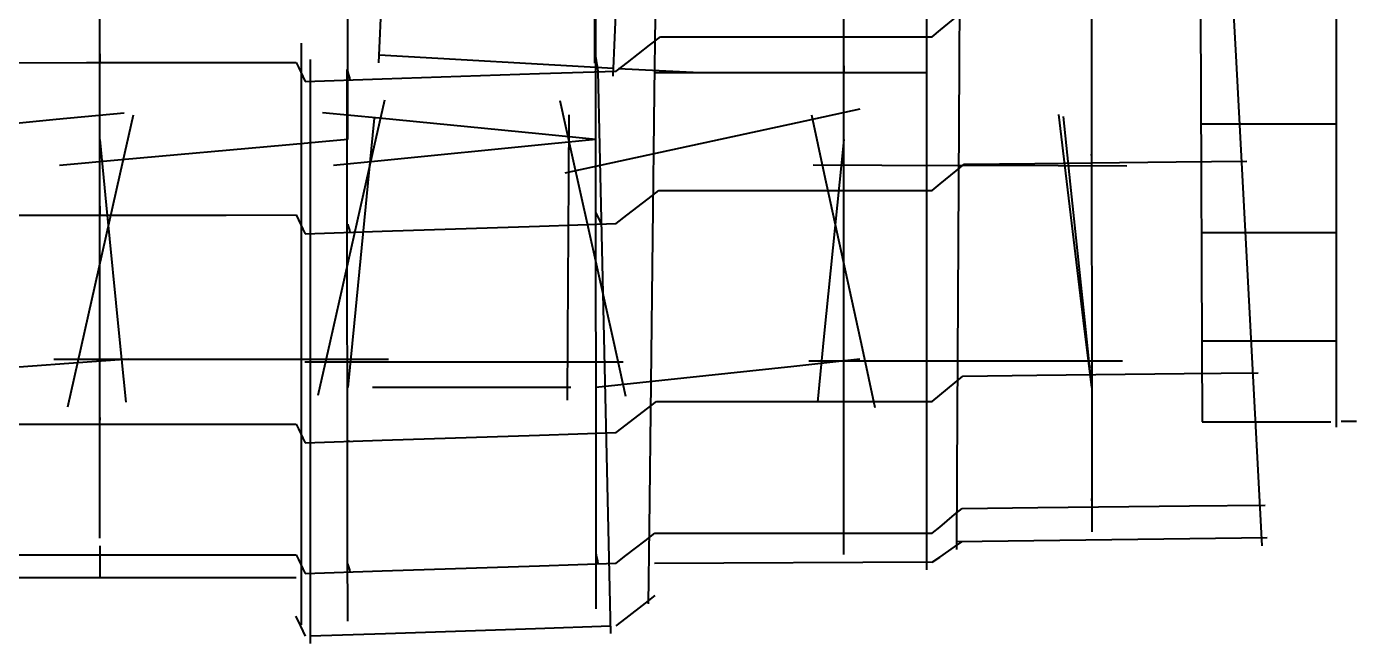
# Model space of a CAD drawing. Header units: inches. Extents: x 11544 to 12337, y 4691 to 5277.
# Drawn here: x 11823 to 12337, y 4691 to 4930 of the extents above; entities that cross this region are included whole.
import ezdxf

# ---------------------------------------------------------------- set-up
doc = ezdxf.new("R2010")
doc.units = ezdxf.units.IN
doc.header["$MEASUREMENT"] = 0
for name, color, linetype, lineweight in [('S-BEAM', 10, 'Continuous', 40), ('S-BRACE', 200, 'Continuous', 40), ('S-COLS', 52, 'Continuous', 40)]:
    doc.layers.add(name, color=color, linetype=linetype, lineweight=lineweight)

msp = doc.modelspace()

# ---------------------------------------------------------------- linework, layer by layer
at = {"layer": 'S-BEAM'}
for p, q in [((12235.03, 4915.86, 469.63), (12235.03, 5214.82, 459.84)), ((12139.03, 4915.86, 508.68), (12139.03, 5210.3, 499.03)), ((11851.03, 4915.86, 521.1), (11851.03, 5199.92, 511.54)), ((12329.6, 5114.34, 498.42), (12329.6, 4804.59, 498.42)), ((11947.03, 4909.87, 540.17), (11947.03, 4957.87, 551.92)), ((12043.03, 4909.87, 536.18), (12043.03, 4957.87, 547.5)), ((12290.9, 4918.19, 503.39), (12289.34, 4947.43, 509.91)), ((11959.06, 4915.57, 626.7), (11960.48, 4945.53, 627.32)), ((12042.62, 4915.46, 625.65), (12042.62, 4945.46, 625.91)), ((12183.86, 4943.74, 513.67), (12183.69, 4914.44, 507.22)), ((12050.94, 4940.4, 642.31), (12049.71, 4910.43, 641.72)), ((12234.93, 4940.06, 494.9), (12234.94, 4910.76, 488.44)), ((12065.76, 4904.06, 545.16), (12066.1, 4933.24, 552.11)), ((12171.18, 4904.06, 545.16), (12171.18, 4933.24, 552.11)), ((12176.46, 4928.25, 540.7), (12182.78, 4933.5, 521.5)), ((12277.17, 4933.93, 471.29), (12277.28, 4904.14, 467.7)), ((12329.6, 4933.93, 469.41), (12329.6, 4904.14, 465.83)), ((12139.03, 4900.04, 528.46), (12139.03, 4929.22, 535.45)), ((12173.3, 4925.63, 550.3), (12176.46, 4928.25, 540.7)), ((11929.13, 4894.18, 581.3), (11929.13, 4923.12, 589.19)), ((12055.27, 4915.68, 586.77), (12063.84, 4922.32, 562.45)), ((12063.84, 4922.32, 562.45), (12068.12, 4925.63, 550.3)), ((12068.12, 4925.63, 550.3), (12094.42, 4925.63, 550.3)), ((12094.42, 4925.63, 550.3), (12147.01, 4925.63, 550.3)), ((12147.01, 4925.63, 550.3), (12173.3, 4925.63, 550.3)), ((11851.03, 4890.74, 560.72), (11851.03, 4919.68, 568.62)), ((11932.55, 4916.82, 615.62), (11932.55, 4887.87, 607.71)), ((11959.2, 4918.57, 626.76), (11981.87, 4917.28, 630.5)), ((11981.87, 4917.28, 630.5), (12027.21, 4914.71, 637.98)), ((12042.88, 4918.62, 577.39), (12042.9, 4889.68, 569.49)), ((12299.43, 4757.98, 467.71), (12290.9, 4918.19, 503.39)), ((11818.78, 4915.59, 587.09), (11845.85, 4915.61, 587.03)), ((11845.85, 4915.61, 587.03), (11900, 4915.64, 586.91)), ((11851.03, 4885.87, 522.11), (11851.03, 4915.86, 521.1)), ((11900, 4915.64, 586.91), (11927.07, 4915.66, 586.85)), ((11927.07, 4915.66, 586.85), (11927.94, 4913.83, 593.53)), ((11927.94, 4913.83, 593.53), (11929.69, 4910.19, 606.89)), ((11946.85, 4884.02, 586.59), (11946.82, 4912.94, 594.59)), ((11960.33, 4909.35, 609.95), (12021.22, 4911.37, 602.55)), ((12021.22, 4911.37, 602.55), (12050.98, 4912.36, 598.93)), ((12027.21, 4914.71, 637.98), (12049.88, 4913.43, 641.72)), ((12043.85, 4912.3, 599.2), (12044.5, 4883.36, 591.3)), ((12050.98, 4912.36, 598.93), (12055.27, 4915.68, 586.77)), ((12051.84, 4913.32, 642.05), (12059.7, 4912.94, 618.3)), ((12059.7, 4912.94, 618.3), (12075.42, 4912.19, 570.81)), ((12065.85, 4911.8, 547), (12092.18, 4911.8, 547)), ((12075.42, 4912.19, 570.81), (12083.27, 4911.82, 547.06)), ((12092.18, 4911.8, 547), (12144.85, 4911.8, 547)), ((12139.03, 4885.87, 509.67), (12139.03, 4915.86, 508.68)), ((12144.85, 4911.8, 547), (12171.18, 4911.8, 547)), ((12183.69, 4914.44, 507.22), (12182.8, 4756.56, 472.45)), ((12234.94, 4910.76, 488.44), (12235.02, 4763.46, 455.97)), ((12235.03, 4885.87, 470.61), (12235.03, 4915.86, 469.63)), ((11929.69, 4910.19, 606.89), (11930.56, 4908.36, 613.57)), ((11930.56, 4908.36, 613.57), (11960.33, 4909.35, 609.95)), ((11947.03, 4885.87, 534.29), (11947.03, 4909.87, 540.17)), ((12043.03, 4885.87, 530.51), (12043.03, 4909.87, 536.18)), ((12063.84, 4735.39, 504.98), (12065.76, 4904.06, 545.16)), ((12171.18, 4748.63, 508.13), (12171.18, 4904.06, 545.16)), ((12277.28, 4904.14, 467.7), (12277.62, 4806.41, 455.92)), ((12329.6, 4904.14, 465.83), (12329.6, 4806.41, 454.06)), ((12139.03, 4754.51, 493.59), (12139.03, 4900.04, 528.46)), ((11851.03, 4760.62, 525.21), (11851.03, 4890.74, 560.72)), ((11929.13, 4727.02, 535.7), (11929.13, 4894.18, 581.3)), ((12277.32, 4891.93, 466.23), (12290.39, 4891.93, 465.75)), ((12290.39, 4891.93, 465.75), (12316.53, 4891.93, 464.79)), ((12316.53, 4891.93, 464.79), (12329.6, 4891.93, 464.31)), ((12329.6, 4891.93, 498.42), (12329.6, 4891.93, 498.42)), ((12329.6, 4891.93, 498.42), (12329.6, 4891.93, 498.42)), ((12329.6, 4891.93, 498.42), (12329.6, 4891.93, 498.42)), ((11932.55, 4887.87, 607.71), (11932.55, 4719.88, 561.86)), ((12042.9, 4889.68, 569.49), (12043.01, 4733.28, 526.8)), ((11947, 4728.49, 543.57), (11946.85, 4884.02, 586.59)), ((12044.5, 4883.36, 591.3), (12048.12, 4723.73, 547.72)), ((12182.53, 4873.77, 508.08), (12185.6, 4876.32, 498.73)), ((12185.6, 4876.32, 498.73), (12212.97, 4876.62, 497.63)), ((12212.97, 4876.62, 497.63), (12267.7, 4877.23, 495.42)), ((12267.7, 4877.23, 495.42), (12295.07, 4877.53, 494.31)), ((12176.37, 4868.67, 526.77), (12182.53, 4873.77, 508.08)), ((12063.33, 4862.93, 547.8), (12067.44, 4866.12, 536.12)), ((12067.44, 4866.12, 536.12), (12093.91, 4866.12, 536.12)), ((12093.91, 4866.12, 536.12), (12146.83, 4866.12, 536.12)), ((12146.83, 4866.12, 536.12), (12173.3, 4866.12, 536.12)), ((12173.3, 4866.12, 536.12), (12176.37, 4868.67, 526.77)), ((12055.1, 4856.56, 571.15), (12063.33, 4862.93, 547.8)), ((11818.78, 4856.6, 570.99), (11845.85, 4856.62, 570.93)), ((11845.85, 4856.62, 570.93), (11900, 4856.65, 570.81)), ((11900, 4856.65, 570.81), (11927.07, 4856.67, 570.75)), ((11927.07, 4856.67, 570.75), (11927.94, 4854.85, 577.43)), ((11927.94, 4854.85, 577.43), (11929.69, 4851.2, 590.79)), ((12050.98, 4853.37, 582.82), (12055.1, 4856.56, 571.15)), ((11929.69, 4851.2, 590.79), (11930.56, 4849.38, 597.46)), ((11930.56, 4849.38, 597.46), (11960.33, 4850.37, 593.85)), ((11960.33, 4850.37, 593.85), (12021.22, 4852.39, 586.44)), ((12021.22, 4852.39, 586.44), (12050.98, 4853.37, 582.82)), ((12277.47, 4849.93, 461.17), (12290.5, 4849.93, 460.69)), ((12290.5, 4849.93, 460.69), (12316.57, 4849.93, 459.73)), ((12316.57, 4849.93, 459.73), (12329.6, 4849.93, 459.25)), ((12329.6, 4849.93, 498.42), (12329.6, 4849.93, 498.42)), ((12329.6, 4849.93, 498.42), (12329.6, 4849.93, 498.42)), ((12329.6, 4849.93, 498.42), (12329.6, 4849.93, 498.42)), ((12277.62, 4807.93, 456.1), (12290.61, 4807.93, 455.62)), ((12290.61, 4807.93, 455.62), (12316.6, 4807.93, 454.66)), ((12316.6, 4807.93, 454.66), (12329.6, 4807.93, 454.17)), ((12329.6, 4807.93, 498.42), (12329.6, 4807.93, 498.42)), ((12329.6, 4807.93, 498.42), (12329.6, 4807.93, 498.42)), ((12329.6, 4807.93, 498.42), (12329.6, 4807.93, 498.42)), ((12277.62, 4806.41, 455.92), (12277.73, 4776.62, 452.33)), ((12329.6, 4806.41, 454.06), (12329.6, 4776.62, 450.47)), ((12329.6, 4804.59, 498.42), (12329.6, 4774.59, 498.42)), ((12182.18, 4791.93, 489.69), (12185.14, 4794.38, 480.69)), ((12185.14, 4794.38, 480.69), (12213.71, 4794.7, 479.53)), ((12213.71, 4794.7, 479.53), (12270.85, 4795.33, 477.23)), ((12270.85, 4795.33, 477.23), (12299.43, 4795.64, 476.07)), ((12176.25, 4787.01, 507.69), (12182.18, 4791.93, 489.69)), ((12062.63, 4781.55, 527.71), (12066.51, 4784.56, 516.69)), ((12066.51, 4784.56, 516.69), (12093.21, 4784.56, 516.69)), ((12093.21, 4784.56, 516.69), (12146.6, 4784.56, 516.69)), ((12146.6, 4784.56, 516.69), (12173.29, 4784.56, 516.69)), ((12173.29, 4784.56, 516.69), (12176.25, 4787.01, 507.69)), ((12054.87, 4775.54, 549.74), (12062.63, 4781.55, 527.71)), ((11818.78, 4775.75, 548.92), (11845.86, 4775.75, 548.93)), ((11845.86, 4775.75, 548.93), (11900.03, 4775.75, 548.96)), ((11900.03, 4775.75, 548.96), (11927.11, 4775.75, 548.97)), ((11927.11, 4775.75, 548.97), (11927.97, 4773.95, 555.58)), ((11927.97, 4773.95, 555.58), (11929.7, 4770.34, 568.79)), ((12021.22, 4771.55, 564.37), (12050.98, 4772.53, 560.76)), ((12050.98, 4772.53, 560.76), (12054.87, 4775.54, 549.74)), ((12277.73, 4776.62, 452.28), (12290.2, 4776.62, 451.83)), ((12290.2, 4776.62, 451.83), (12315.14, 4776.61, 450.93)), ((12315.14, 4776.61, 450.93), (12327.61, 4776.61, 450.47)), ((12331.6, 4776.85, 498.42), (12333.07, 4776.85, 498.42)), ((12333.07, 4776.85, 498.42), (12336.01, 4776.85, 498.42)), ((12336.01, 4776.85, 498.42), (12337.47, 4776.85, 498.42)), ((11929.7, 4770.34, 568.79), (11930.56, 4768.54, 575.4)), ((11930.56, 4768.54, 575.4), (11960.33, 4769.52, 571.78)), ((11960.33, 4769.52, 571.78), (12021.22, 4771.55, 564.37)), ((12235.02, 4763.46, 455.97), (12235.03, 4734.16, 449.51)), ((11851.03, 4731.68, 517.31), (11851.03, 4760.62, 525.21)), ((12182.8, 4756.56, 472.45), (12182.63, 4727.26, 466)), ((12300.98, 4728.74, 461.19), (12299.43, 4757.98, 467.71)), ((12139.03, 4725.33, 486.6), (12139.03, 4754.51, 493.59)), ((12171.18, 4719.45, 501.18), (12171.18, 4748.63, 508.13)), ((12181.96, 4740.75, 478.19), (12184.85, 4743.15, 469.4)), ((12184.85, 4743.15, 469.4), (12214.18, 4743.47, 468.22)), ((12214.18, 4743.47, 468.22), (12272.83, 4744.12, 465.85)), ((12272.83, 4744.12, 465.85), (12302.15, 4744.44, 464.67)), ((12173.28, 4733.56, 504.54), (12176.18, 4735.96, 495.76)), ((12176.18, 4735.96, 495.76), (12181.96, 4740.75, 478.19)), ((12043.01, 4733.28, 526.8), (12043.03, 4704.34, 518.9)), ((12054.72, 4724.88, 536.35), (12062.19, 4730.67, 515.15)), ((12062.19, 4730.67, 515.15), (12065.93, 4733.56, 504.54)), ((12063.51, 4706.21, 498.03), (12063.84, 4735.39, 504.98)), ((12065.93, 4733.56, 504.54), (12092.77, 4733.56, 504.54)), ((12092.77, 4733.56, 504.54), (12146.45, 4733.56, 504.54)), ((12146.45, 4733.56, 504.54), (12173.28, 4733.56, 504.54)), ((12212.62, 4730.58, 465.45), (12182.65, 4730.19, 466.64)), ((12273, 4731.38, 463.04), (12212.62, 4730.58, 465.45)), ((12302.97, 4731.77, 461.84), (12273, 4731.38, 463.04)), ((11929.13, 4698.08, 527.8), (11929.13, 4727.02, 535.7)), ((11947.03, 4699.58, 535.58), (11947, 4728.49, 543.57)), ((12176.17, 4724.32, 493.02), (12181.9, 4728.24, 475.38)), ((12181.9, 4728.24, 475.38), (12184.77, 4730.2, 466.56)), ((11818.78, 4725.21, 535.12), (11845.86, 4725.21, 535.14)), ((11845.86, 4725.21, 535.14), (11900.03, 4725.21, 535.17)), ((11900.03, 4725.21, 535.17), (11927.11, 4725.21, 535.19)), ((11927.11, 4725.21, 535.19), (11927.97, 4723.41, 541.79)), ((11927.97, 4723.41, 541.79), (11929.7, 4719.8, 555)), ((11960.33, 4718.98, 557.98), (12021.22, 4721, 550.58)), ((12021.22, 4721, 550.58), (12050.98, 4721.98, 546.96)), ((12048.12, 4723.73, 547.72), (12048.78, 4694.8, 539.82)), ((12050.98, 4721.98, 546.96), (12054.72, 4724.88, 536.35)), ((12092.63, 4722.01, 501.79), (12065.75, 4721.89, 501.76)), ((12146.39, 4722.24, 501.85), (12092.63, 4722.01, 501.79)), ((12173.27, 4722.36, 501.87), (12146.39, 4722.24, 501.85)), ((12173.3, 4722.37, 501.83), (12176.17, 4724.32, 493.02)), ((11818.78, 4716.38, 532.71), (11845.86, 4716.38, 532.73)), ((11845.86, 4716.38, 532.73), (11900.03, 4716.38, 532.77)), ((11900.03, 4716.38, 532.77), (11927.11, 4716.38, 532.79)), ((11929.7, 4719.8, 555), (11930.56, 4717.99, 561.6)), ((11930.56, 4717.99, 561.6), (11960.33, 4718.98, 557.98)), ((11932.55, 4719.88, 561.86), (11932.55, 4690.94, 553.96)), ((12054.75, 4700.68, 529.66), (12062.29, 4706.52, 508.28)), ((12062.29, 4706.52, 508.28), (12066.05, 4709.44, 497.59)), ((11926.85, 4701.53, 526.55), (11927.78, 4699.59, 533.66)), ((12050.98, 4697.77, 540.35), (12054.75, 4700.68, 529.66)), ((11927.78, 4699.59, 533.66), (11929.63, 4695.71, 547.88)), ((11929.63, 4695.71, 547.88), (11930.56, 4693.77, 554.99)), ((11932.55, 4693.84, 554.75), (11961.6, 4694.8, 551.21)), ((11961.6, 4694.8, 551.21), (12019.72, 4696.73, 544.15)), ((12019.72, 4696.73, 544.15), (12048.78, 4697.69, 540.61))]:
    msp.add_line(p, q, dxfattribs=at)
at = {"layer": 'S-BRACE'}
for p, q in [((11961.24, 4901.08, 534.07), (11956.5, 4880.05, 513.21)), ((12029.08, 4900.99, 529.07), (12033.76, 4879.94, 508.21)), ((11860.48, 4896.11, 407.25), (11834.12, 4893.55, 420.93)), ((11863.94, 4895.34, 505.81), (11858.8, 4872.42, 487.14)), ((11959.22, 4894.1, 487.49), (11937.23, 4896.25, 507.79)), ((12032.62, 4870.36, 448.12), (12032.77, 4895.41, 431.62)), ((12145.29, 4897.65, 487.2), (12120.97, 4892.37, 470.45)), ((12126.5, 4895.38, 505.81), (12131.49, 4872.43, 487.14)), ((12225.37, 4869.62, 461.84), (12222.23, 4895.6, 476.5)), ((11834.12, 4893.55, 420.93), (11781.39, 4888.43, 448.29)), ((11957.23, 4894.07, 432.73), (11954.78, 4869.08, 449.14)), ((12021.05, 4888.03, 430.37), (11959.22, 4894.1, 487.49)), ((12120.97, 4892.37, 470.45), (12055.43, 4878.16, 425.32)), ((12226.86, 4868.55, 418.7), (12224.14, 4894.78, 407.2)), ((11851.03, 4885.87, 407.2), (11853.55, 4860.47, 422.15)), ((11947.03, 4885.87, 413.89), (11923.09, 4883.72, 431.84)), ((12043.03, 4885.87, 410.07), (12021.05, 4888.03, 430.37)), ((12043.03, 4885.87, 524.24), (12024.59, 4884.05, 500.65)), ((12139.03, 4885.87, 407.23), (12136.48, 4860.48, 422.18)), ((11923.09, 4883.72, 431.84), (11859.45, 4878, 479.52)), ((11956.5, 4880.05, 513.21), (11940.23, 4807.83, 441.6)), ((12024.59, 4884.05, 500.65), (11960, 4877.68, 418.04)), ((12033.76, 4879.94, 508.21), (12049.86, 4807.68, 436.6)), ((11859.45, 4878, 479.52), (11835.51, 4875.85, 497.46)), ((11960, 4877.68, 418.04), (11941.56, 4875.86, 394.45)), ((12055.43, 4878.16, 425.32), (12031.11, 4872.88, 408.57)), ((12153.74, 4875.83, 414.22), (12127.14, 4875.91, 400.35)), ((12222.05, 4875.63, 449.87), (12153.74, 4875.83, 414.22)), ((12248.65, 4875.56, 463.74), (12222.05, 4875.63, 449.87)), ((11858.8, 4872.42, 487.14), (11843.72, 4805.22, 432.44)), ((12032.27, 4810.05, 487.85), (12032.62, 4870.36, 448.12)), ((12131.49, 4872.43, 487.14), (12146.1, 4805.13, 432.44)), ((12231.88, 4815.86, 431.49), (12225.37, 4869.62, 461.84)), ((11954.78, 4869.08, 449.14), (11949.48, 4814.87, 484.73)), ((12232.31, 4816.1, 441.7), (12226.86, 4868.55, 418.7)), ((11853.55, 4860.47, 422.15), (11858.59, 4809.66, 452.06)), ((12136.48, 4860.48, 422.18), (12131.37, 4809.68, 452.07)), ((11949.48, 4814.87, 484.73), (11947.03, 4789.87, 501.14)), ((12235.03, 4789.87, 416.83), (12231.88, 4815.86, 431.49)), ((12235.03, 4789.87, 453.2), (12232.31, 4816.1, 441.7)), ((11858.59, 4809.66, 452.06), (11861.11, 4784.25, 467.02)), ((11940.23, 4807.83, 441.6), (11935.49, 4786.79, 420.74)), ((12032.12, 4785, 504.35), (12032.27, 4810.05, 487.85)), ((12131.37, 4809.68, 452.07), (12128.81, 4784.29, 467.02)), ((11843.72, 4805.22, 432.44), (11838.58, 4782.3, 413.78)), ((12049.86, 4807.68, 436.6), (12054.54, 4786.63, 415.74)), ((12146.1, 4805.13, 432.44), (12151.08, 4782.18, 413.78)), ((11839.1, 4799.17, 413.52), (11778.19, 4794.7, 463.51)), ((11833.22, 4800.87, 523.97), (11854.95, 4800.87, 503.28)), ((11862.26, 4800.87, 394.52), (11839.1, 4799.17, 413.52)), ((11854.95, 4800.87, 503.28), (11941.12, 4800.87, 421.26)), ((11930.46, 4799.91, 509.08), (11952.65, 4799.91, 488.9)), ((11941.12, 4800.87, 421.26), (11962.84, 4800.87, 400.57)), ((11952.65, 4799.91, 488.9), (12031.41, 4799.91, 417.27)), ((12031.41, 4799.91, 417.27), (12053.61, 4799.91, 397.09)), ((12119.7, 4798.12, 476.81), (12068.59, 4792.62, 450.34)), ((12145.25, 4800.87, 490.04), (12119.7, 4798.12, 476.81)), ((12154.15, 4800.1, 414.19), (12125.51, 4800.1, 405.24)), ((12218.26, 4800.1, 434.22), (12154.15, 4800.1, 414.19)), ((12246.89, 4800.1, 443.17), (12218.26, 4800.1, 434.22)), ((12068.59, 4792.62, 450.34), (12043.03, 4789.87, 437.11)), ((11974.46, 4789.87, 436.23), (11956.59, 4789.87, 412.14)), ((12015.55, 4789.87, 491.6), (11974.46, 4789.87, 436.23)), ((12033.43, 4789.87, 515.69), (12015.55, 4789.87, 491.6))]:
    msp.add_line(p, q, dxfattribs=at)
at = {"layer": 'S-COLS'}
for p, q in [((12139.03, 4929, 536.26), (12139.03, 4929.22, 535.45)), ((12139.03, 4928.56, 537.87), (12139.03, 4929, 536.26)), ((12139.03, 4928.34, 538.68), (12139.03, 4928.56, 537.87)), ((11851.03, 4918.97, 571.84), (11851.04, 4918.13, 575.63)), ((11851.04, 4918.13, 575.63), (11851.04, 4916.45, 583.22)), ((11851.04, 4916.45, 583.22), (11851.05, 4915.61, 587.02)), ((12043.03, 4917.66, 580.71), (12043.24, 4916.28, 585.48)), ((12043.24, 4916.28, 585.48), (12043.66, 4913.51, 595.02)), ((11947.03, 4912.14, 597.96), (11947.24, 4911.34, 601.33)), ((11947.24, 4911.34, 601.33), (11947.66, 4909.74, 608.09)), ((12043.66, 4913.51, 595.02), (12043.88, 4912.12, 599.79)), ((12139.03, 4914.39, 536.24), (12139.03, 4913.74, 538.93)), ((12139.03, 4913.74, 538.93), (12139.03, 4912.45, 544.31)), ((12139.03, 4912.45, 544.31), (12139.03, 4911.8, 547)), ((11947.66, 4909.74, 608.09), (11947.87, 4908.94, 611.46)), ((12277.32, 4891.93, 475.37), (12277.32, 4891.93, 485.6)), ((12277.32, 4891.93, 485.6), (12277.32, 4891.93, 490.72)), ((12277.32, 4891.93, 470.26), (12277.32, 4891.93, 475.37)), ((12329.6, 4891.93, 472.87), (12329.6, 4891.93, 489.9)), ((12329.6, 4891.93, 489.9), (12329.6, 4891.93, 498.42)), ((12329.6, 4891.93, 464.36), (12329.6, 4891.93, 472.87)), ((11851.03, 4885.87, 327.99), (11851.03, 4885.87, 523.56)), ((11851.03, 4885.87, 523.56), (11851.03, 4885.87, 553.56)), ((11851.03, 4885.87, 297.99), (11851.03, 4885.87, 327.99)), ((11947.03, 4885.87, 327.99), (11947.03, 4885.87, 552.63)), ((11947.03, 4885.87, 552.63), (11947.03, 4885.87, 582.63)), ((11947.03, 4885.87, 297.99), (11947.03, 4885.87, 327.99)), ((12043.03, 4885.87, 327.99), (12043.03, 4885.87, 533.98)), ((12043.03, 4885.87, 533.98), (12043.03, 4885.87, 563.98)), ((12043.03, 4885.87, 297.99), (12043.03, 4885.87, 327.99)), ((12139.03, 4885.87, 327.99), (12139.03, 4885.87, 490.63)), ((12139.03, 4885.87, 490.63), (12139.03, 4885.87, 520.63)), ((12139.03, 4885.87, 297.99), (12139.03, 4885.87, 327.99)), ((12235.03, 4885.87, 327.99), (12235.03, 4885.87, 448.54)), ((12235.03, 4885.87, 448.54), (12235.03, 4885.87, 478.54)), ((12235.03, 4885.87, 297.99), (12235.03, 4885.87, 327.99)), ((12234.98, 4880, 482.77), (12234.96, 4880.23, 481.71)), ((12235.01, 4879.53, 484.87), (12234.98, 4880, 482.77)), ((12235.03, 4879.3, 485.93), (12235.01, 4879.53, 484.87)), ((12139.03, 4869.5, 522.03), (12139.03, 4869.72, 521.2)), ((12139.03, 4869.05, 523.68), (12139.03, 4869.5, 522.03)), ((12139.03, 4868.83, 524.51), (12139.03, 4869.05, 523.68)), ((11851.03, 4860.13, 555.8), (11851.03, 4859.25, 559.58)), ((11851.03, 4859.25, 559.58), (11851.04, 4857.5, 567.14)), ((11851.04, 4857.5, 567.14), (11851.05, 4856.62, 570.92)), ((12043.03, 4857.5, 564.38), (12043.57, 4856.41, 569.05)), ((12043.57, 4856.41, 569.05), (12044.65, 4854.22, 578.38)), ((12044.65, 4854.22, 578.38), (12045.19, 4853.13, 583.05)), ((11947.03, 4853.17, 581.26), (11947.24, 4852.37, 584.78)), ((11947.24, 4852.37, 584.78), (11947.66, 4850.76, 591.83)), ((11947.66, 4850.76, 591.83), (11947.87, 4849.95, 595.36)), ((12277.47, 4849.93, 469.26), (12277.47, 4849.93, 477.39)), ((12277.47, 4849.93, 477.39), (12277.47, 4849.93, 481.45)), ((12277.47, 4849.93, 465.19), (12277.47, 4849.93, 469.26)), ((12329.6, 4849.93, 469.08), (12329.6, 4849.93, 488.64)), ((12329.6, 4849.93, 488.64), (12329.6, 4849.93, 498.42)), ((12329.6, 4849.93, 459.3), (12329.6, 4849.93, 469.08)), ((12277.62, 4807.93, 463.15), (12277.62, 4807.93, 469.17)), ((12277.62, 4807.93, 469.17), (12277.62, 4807.93, 472.19)), ((12277.62, 4807.93, 460.13), (12277.62, 4807.93, 463.15)), ((12329.6, 4807.93, 465.28), (12329.6, 4807.93, 487.37)), ((12329.6, 4807.93, 487.37), (12329.6, 4807.93, 498.42)), ((12329.6, 4807.93, 454.24), (12329.6, 4807.93, 465.28)), ((12235.01, 4798.37, 464.77), (12235, 4798.6, 463.72)), ((12235.02, 4797.91, 466.88), (12235.01, 4798.37, 464.77)), ((12235.03, 4797.67, 467.93), (12235.02, 4797.91, 466.88)), ((11851.03, 4789.87, 327.99), (11851.03, 4789.87, 498.72)), ((11851.03, 4789.87, 498.72), (11851.03, 4789.87, 528.72)), ((11851.03, 4789.87, 297.99), (11851.03, 4789.87, 327.99)), ((11947.03, 4789.87, 327.99), (11947.03, 4789.87, 526.08)), ((11947.03, 4789.87, 526.08), (11947.03, 4789.87, 556.08)), ((11947.03, 4789.87, 297.99), (11947.03, 4789.87, 327.99)), ((12043.03, 4789.87, 327.99), (12043.03, 4789.87, 507.77)), ((12043.03, 4789.87, 507.77), (12043.03, 4789.87, 537.77)), ((12043.03, 4789.87, 297.99), (12043.03, 4789.87, 327.99)), ((12139.03, 4789.87, 327.99), (12139.03, 4789.87, 467.63)), ((12139.03, 4789.87, 467.63), (12139.03, 4789.87, 497.63)), ((12139.03, 4789.87, 297.99), (12139.03, 4789.87, 327.99)), ((12139.03, 4788, 502.56), (12139.03, 4788.24, 501.67)), ((12139.03, 4787.53, 504.34), (12139.03, 4788, 502.56)), ((12139.03, 4787.29, 505.23), (12139.03, 4787.53, 504.34)), ((12235.03, 4789.87, 327.99), (12235.03, 4789.87, 427.38)), ((12235.03, 4789.87, 427.38), (12235.03, 4789.87, 457.38)), ((12235.03, 4789.87, 297.99), (12235.03, 4789.87, 327.99)), ((11851.03, 4778.34, 530.04), (11851.03, 4778.08, 533.28)), ((11851.03, 4778.08, 533.28), (11851.03, 4777.57, 539.76)), ((11851.03, 4777.57, 539.76), (11851.03, 4777.32, 543)), ((12043.03, 4776.87, 541.38), (12043.03, 4776.12, 544.79)), ((12043.03, 4776.12, 544.79), (12043.03, 4774.62, 551.61)), ((12043.03, 4774.62, 551.61), (12043.03, 4773.87, 555.02)), ((12277.73, 4776.62, 455.57), (12277.73, 4776.62, 462.04)), ((12277.73, 4776.62, 462.04), (12277.73, 4776.62, 465.28)), ((12277.73, 4776.62, 452.33), (12277.73, 4776.62, 455.57)), ((12329.6, 4776.62, 462.46), (12329.6, 4776.62, 486.43)), ((12329.6, 4776.62, 486.43), (12329.6, 4776.62, 498.42)), ((12329.6, 4776.62, 450.47), (12329.6, 4776.62, 462.46)), ((11947.03, 4769.31, 559.06), (11947.23, 4769.26, 562.62)), ((11947.23, 4769.26, 562.62), (11947.62, 4769.16, 569.74)), ((11947.62, 4769.16, 569.74), (11947.81, 4769.11, 573.3)), ((12235.03, 4746.77, 453.4), (12235.03, 4747.01, 452.34)), ((12235.03, 4746.31, 455.5), (12235.03, 4746.77, 453.4)), ((12235.03, 4746.08, 456.55), (12235.03, 4746.31, 455.5)), ((12139.03, 4736.82, 490.27), (12139.03, 4737.06, 489.41)), ((12139.03, 4736.36, 491.99), (12139.03, 4736.82, 490.27)), ((12139.03, 4736.13, 492.85), (12139.03, 4736.36, 491.99)), ((11851.03, 4728.65, 520.36), (11851.03, 4725.58, 523.46)), ((11851.03, 4725.58, 523.46), (11851.03, 4719.44, 529.64)), ((12043.03, 4726.12, 528.51), (12043.24, 4725.02, 533.34)), ((11947.03, 4721.71, 545.37), (11947.24, 4720.92, 548.9)), ((11947.24, 4720.92, 548.9), (11947.66, 4719.35, 555.96)), ((12043.24, 4725.02, 533.34), (12043.66, 4722.84, 542.99)), ((12043.66, 4722.84, 542.99), (12043.87, 4721.75, 547.82)), ((11851.03, 4719.44, 529.64), (11851.03, 4716.38, 532.73)), ((11947.66, 4719.35, 555.96), (11947.87, 4718.56, 559.49))]:
    msp.add_line(p, q, dxfattribs=at)

doc.saveas('drawing.dxf')
